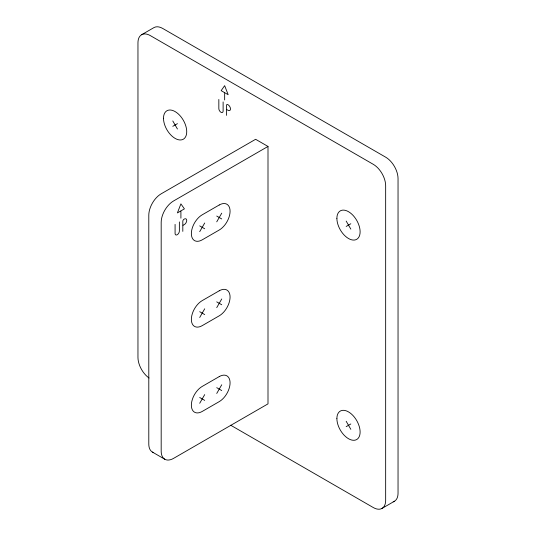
<?xml version="1.0" encoding="UTF-8"?>
<svg xmlns="http://www.w3.org/2000/svg" width="536" height="536" viewBox="0 0 536 536"><rect width="100%" height="100%" fill="white"/><g stroke="black" fill="none" stroke-linecap="round" stroke-linejoin="round"><path stroke-width="0.8" d="M199.707 231.659L204.705 222.996M216.732 221.83L221.737 213.167M199.707 317.466L204.705 308.803M216.732 307.637L221.737 298.974M199.707 403.273L204.705 394.61M216.732 393.444L221.737 384.781M141.584 34.739L153.973 27.591A17.514 10.11 60 0 1 162.73 28.462L385.659 157.169A17.514 10.11 60 0 1 398.04 178.615L398.04 493.241A17.514 10.11 60 0 1 393.196 501.79M172.793 126.329L177.436 123.649M268 146.442L173.564 200.966A17.514 10.11 -60 0 0 161.182 222.413L161.182 451.232A17.514 10.11 -60 0 0 173.564 458.381L268 403.863L268 146.442L255.612 139.293L161.182 193.811A17.514 10.11 -60 0 0 148.794 215.264L148.794 444.083A17.514 10.11 -60 0 0 153.638 452.625M180.659 211.037L177.396 212.919L180.907 203.874L184.411 208.866L180.907 210.889L180.907 218.179M183.057 225.308L184.337 224.571A3.377 1.95 -60 0 0 186.722 220.437A3.377 1.95 -60 0 0 184.337 219.056L183.975 219.264A1.642 0.945 -60 0 0 182.81 221.274L182.81 231.378M346.182 226.44L350.825 223.753M346.182 426.649L350.825 423.969M382.027 508.409L394.416 501.261M224.403 92.534L221.147 90.651L224.651 85.659L228.162 94.704L224.651 92.681L224.651 99.964M226.808 109.579L228.081 110.316A3.377 1.95 60 0 0 230.473 108.942A3.377 1.95 60 0 0 228.081 104.801L227.72 104.594A1.642 0.945 60 0 0 226.56 105.264L226.56 115.367M216.732 216.055L221.737 218.943M199.707 225.884L204.705 228.772M216.732 301.862L221.737 304.75M199.707 311.691L204.705 314.578M216.732 387.669L221.737 390.556M199.707 397.498L204.705 400.385M230.681 425.216L373.27 507.538A17.514 10.11 60 0 0 385.659 500.39L385.659 185.771A17.514 10.11 60 0 0 373.27 164.318L150.341 35.611A17.514 10.11 60 0 0 137.96 42.759L137.96 357.385A17.514 10.11 60 0 0 149.048 378.007M152.425 452.096L164.807 459.252M346.182 221.073L350.825 229.12M172.793 120.969L177.436 129.015M346.182 421.289L350.825 429.329M223.117 101.941L223.117 111.032A3.028 1.749 60 0 1 220.973 112.265A3.028 1.749 60 0 1 218.835 108.553L218.835 99.462M179.372 221.924L179.372 231.016A3.028 1.749 -60 0 1 177.228 234.728A3.028 1.749 -60 0 1 175.084 233.488L175.084 224.396M219.237 204.987L202.206 214.815A15.323 8.851 -60 0 0 191.365 233.589A15.323 8.851 -60 0 0 202.206 239.847L219.237 230.011A15.323 8.851 -60 0 0 230.071 211.244A15.323 8.851 -60 0 0 219.237 204.987M219.237 290.793L202.206 300.622A15.323 8.851 -60 0 0 191.365 319.396A15.323 8.851 -60 0 0 202.206 325.654L219.237 315.818A15.323 8.851 -60 0 0 230.071 297.051A15.323 8.851 -60 0 0 219.237 290.793M219.237 376.6L202.206 386.429A15.323 8.851 -60 0 0 191.365 405.203A15.323 8.851 -60 0 0 202.206 411.454L219.237 401.625A15.323 8.851 -60 0 0 230.071 382.851A15.323 8.851 -60 0 0 219.237 376.6M336.889 218.393A16.422 9.481 60 0 0 354.309 240.061A16.422 9.481 60 0 0 354.309 216.839A16.422 9.481 60 0 0 336.889 218.393M163.5 118.289A16.422 9.481 60 0 0 180.92 139.956A16.422 9.481 60 0 0 180.92 116.734A16.422 9.481 60 0 0 163.5 118.289M336.889 418.609A16.422 9.481 60 0 0 354.309 440.27A16.422 9.481 60 0 0 354.309 417.048A16.422 9.481 60 0 0 336.889 418.609"/></g></svg>
